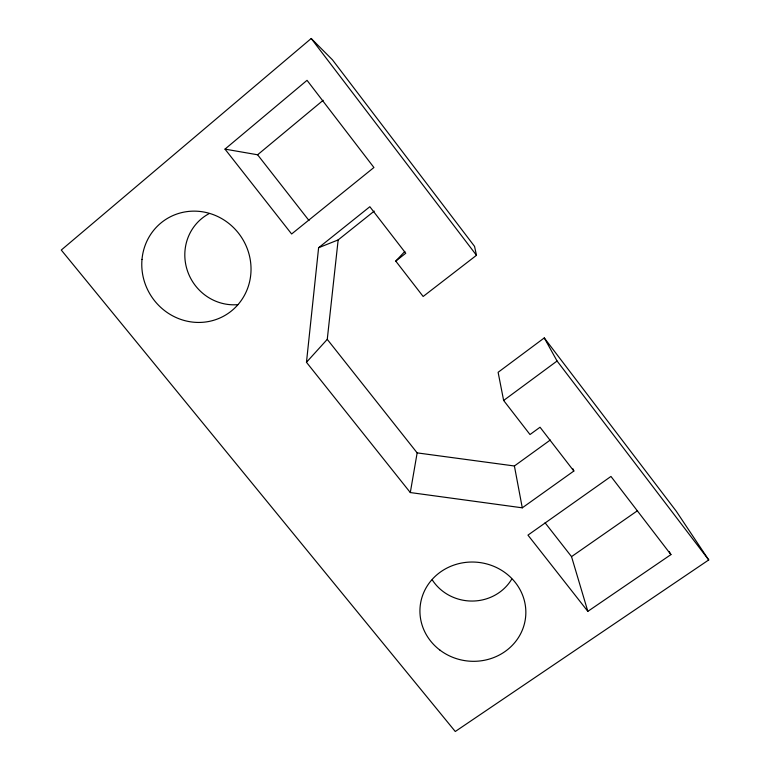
<?xml version="1.0" encoding="UTF-8"?>
<svg xmlns="http://www.w3.org/2000/svg" width="770" height="770" viewBox="0 0 770 770"><rect width="100%" height="100%" fill="white"/><g stroke="black" fill="none" stroke-linecap="round" stroke-linejoin="round"><path stroke-width="1.16" d="M306.47 362.285L318.607 247.728L369.85 206.716L405.752 253.243L395.751 261.088L423.154 296.479L476.476 255.294L474.551 246.39L332.447 59.819L311.205 38.5L61.273 250.048L455.272 731.5L708.727 559.934L676.204 511.126L544.274 337.924L498.113 372.305L503.638 400.467L530.001 434.54L540.04 427.235L573.843 471.028L522.281 507.825L410.304 492.55L306.47 362.285L327.26 339.358L338.155 239.922L374.23 211.115M410.304 492.55L417.147 452.885L327.26 339.358M395.751 261.088L404.837 251.444M224.984 149.12L307.038 80.33L373.922 167.504L291.628 233.984L224.984 149.12L257.603 154.78L308.991 220.528M257.603 154.78L323.179 100.283M503.638 400.467L557.076 361.014L544.274 337.924M417.147 452.885L514.399 465.985L550.3 440.017M669.168 551.541L670.93 554.602L587.837 611.361L571.532 556.633L637.522 510.683M318.607 247.728L338.155 239.922M587.837 611.361L527.96 535.121L610.957 476.438L670.93 554.602M545.083 522.791L571.532 556.633M311.205 38.5L476.476 255.294M557.076 361.014L708.727 559.934M572.976 468.834L573.843 471.028M514.399 465.985L522.281 507.825M237.863 304.641A48.751 46.874 59.1 0 1 187.149 269.943A48.751 46.874 59.1 0 1 209.017 213.675M511.752 579.088A46.133 43.688 5.2 0 1 432.23 579.849M141.998 259.403A56.403 53.861 56.9 0 0 219.306 318.26A56.403 53.861 56.9 0 0 227.891 222.703A56.403 53.861 56.9 0 0 141.998 259.403M440.017 650.178A52.995 49.607 5.9 0 0 525.284 619.571A52.995 49.607 5.9 0 0 453.376 565.276A52.995 49.607 5.9 0 0 440.017 650.178"/></g></svg>
